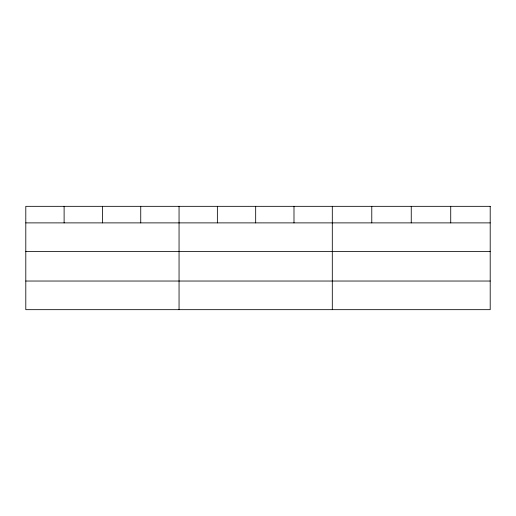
<?xml version="1.0" encoding="UTF-8"?>
<svg xmlns="http://www.w3.org/2000/svg" width="516" height="516" viewBox="0 0 516 516"><rect width="100%" height="100%" fill="white"/><g stroke="black" fill="none" stroke-linecap="round" stroke-linejoin="round"><path stroke-width="0.77" d="M25.8 222.886L490.2 222.886M25.8 251.524L490.2 251.524M25.8 281.033L490.2 281.033M450.726 206.329L450.726 222.886M411.252 206.329L411.252 222.886M371.778 206.329L371.778 222.886M332.304 206.329L332.304 309.671M293.991 206.329L293.991 222.886M255.678 206.329L255.678 222.886M217.365 206.329L217.365 222.886M179.052 206.329L179.052 309.671M140.739 206.329L140.739 222.886M102.426 206.329L102.426 222.886M64.113 206.329L64.113 222.886M490.2 206.329L25.8 206.329L25.8 309.671L490.2 309.671L490.2 206.329"/></g></svg>
